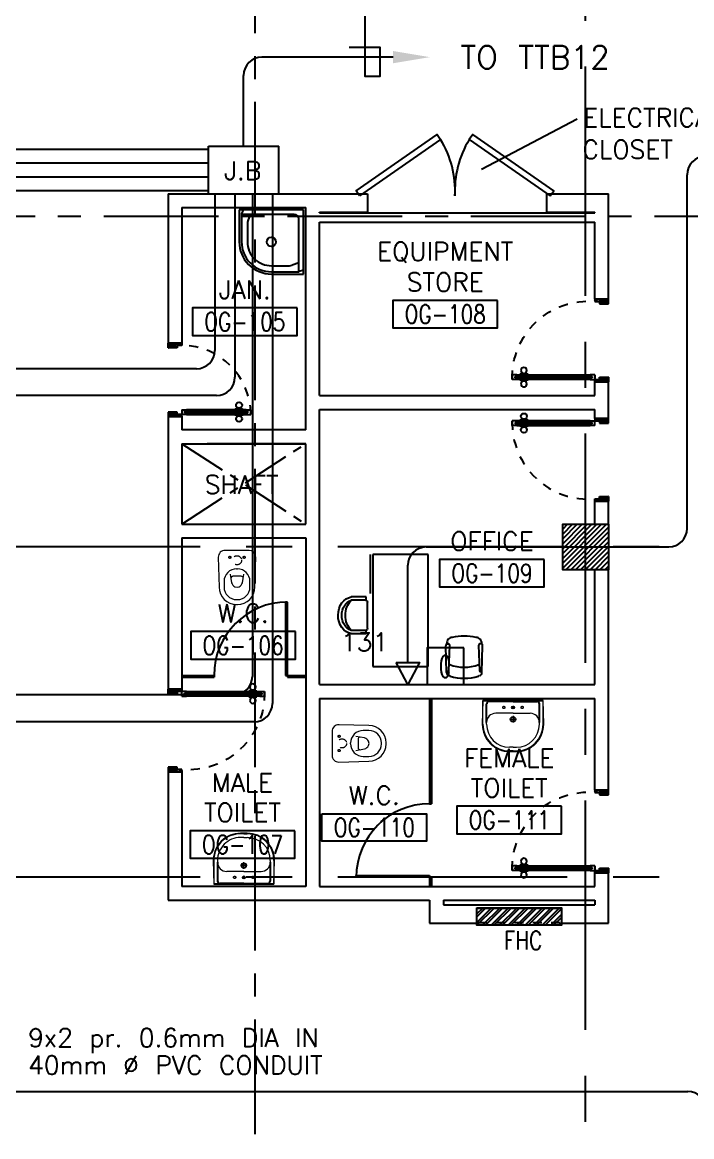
# Model space of a CAD drawing. Extents: x -0.3 to 92.6, y -1.1 to 78.4.
# Drawn here: x 57.98 to 65.28, y 13.72 to 25.87 of the extents above; entities that cross this region are included whole.
import ezdxf
from ezdxf.enums import TextEntityAlignment as Align

# ---------------------------------------------------------------- set-up
doc = ezdxf.new("R2010")
doc.units = 0
doc.header["$MEASUREMENT"] = 0
for name, pattern in [('CENTER', [2, 1.25, -0.25, 0.25, -0.25]), ('CENTER2', [1.125, 0.75, -0.125, 0.125, -0.125]), ('CENTERX2', [4, 2.5, -0.5, 0.5, -0.5]), ('DASHED', [0.75, 0.5, -0.25]), ('HIDDEN', [0.375, 0.25, -0.125]), ('HIDDEN2', [0.1875, 0.125, -0.0625])]:
    doc.linetypes.add(name, pattern=pattern)
doc.layers.get('0').update_dxf_attribs({"color": 11, "linetype": 'CONTINUOUS'})
for name, color, linetype in [('AXES', 11, 'CENTERX2'), ('AXES1', 11, 'CENTER'), ('COL', 11, 'CONTINUOUS'), ('DOOR', 11, 'CONTINUOUS'), ('E-CO', 6, 'CONTINUOUS'), ('E-TEL', 4, 'CONTINUOUS'), ('E-TEXT', 2, 'CONTINUOUS'), ('E-WIRE', 4, 'CONTINUOUS'), ('FHC', 11, 'CONTINUOUS'), ('FIX', 11, 'CONTINUOUS'), ('FMCHAIR', 11, 'CONTINUOUS'), ('FMDESK', 11, 'CONTINUOUS'), ('HAT', 11, 'CONTINUOUS'), ('NON-MEDICAL', 11, 'CONTINUOUS'), ('PART', 11, 'CONTINUOUS'), ('RM-BOX', 11, 'CONTINUOUS'), ('RM-NAME', 11, 'CONTINUOUS'), ('RM-NO', 11, 'CONTINUOUS'), ('SHAFT', 11, 'CONTINUOUS'), ('WALL', 11, 'CONTINUOUS')]:
    doc.layers.add(name, color=color, linetype=linetype)
doc.styles.add('ROMANS', font='ROMANS.shx', dxfattribs={"width": 0.6})
doc.styles.get("Standard").update_dxf_attribs({"font": 'TXT.shx'})

# ---------------------------------------------------------------- blocks, each defined once
blk = doc.blocks.new('LAV-003')
at = {"layer": 'FIX', "linetype": 'Continuous', "lineweight": 20}
for p, q in [((-328, -285), (-328, -25)), ((327, -285), (327, -25)), ((0, -165), (-188, -165)), ((0, -165), (187, -165)), ((-288, -285), (-288, -265)), ((287, -285), (287, -265)), ((0, -535), (-38, -535)), ((0, -575), (-38, -575)), ((0, -535), (37, -535)), ((0, -575), (37, -575))]:
    blk.add_line(p, q, dxfattribs=at)
at = {"layer": 'FIX', "linetype": 'ByBlock'}
blk.add_line((-328, -25), (327, -25), dxfattribs=at)
at = {"layer": 'FIX', "linetype": 'ByBlock', "ltscale": 0.3}
for p, q in [((-288, -265), (-288, -60)), ((0, -35), (-262, -35)), ((0, -35), (262, -35)), ((287, -265), (287, -60))]:
    blk.add_line(p, q, dxfattribs=at)
at = {"layer": 'FIX', "lineweight": 20}
for p, q in [((-16, -101), (15, -101)), ((0, -85), (0, -116))]:
    blk.add_line(p, q, dxfattribs=at)
at = {"layer": 'FIX', "linetype": 'DASHED', "lineweight": 20, "ltscale": 0.04}
for p, q in [((-36, -230), (37, -230)), ((0, -194), (0, -266))]:
    blk.add_line(p, q, dxfattribs=at)
at = {"layer": 'FIX', "linetype": 'Continuous', "lineweight": 20}
blk.add_lwpolyline([(295, -25), (0, -25), (-328, -25), (-335, -285, 0.414214), (-38, -582), (0, -582), (37, -582, 0.414214), (334, -285), (327, -25), (0, -25)], format="xyb", dxfattribs=at)
at = {"layer": 'FIX', "linetype": 'HIDDEN', "lineweight": 20, "ltscale": 0.05}
for centre in [(-100, -101), (100, -101)]:
    blk.add_circle(centre, 12.4, dxfattribs=at)
at = {"layer": 'FIX', "lineweight": 20}
for centre, radius in [((0, -101), 15.5), ((0, -230), 29.5), ((0, -230), 22.5)]:
    blk.add_circle(centre, radius, dxfattribs=at)
at = {"layer": 'FIX', "linetype": 'ByBlock', "ltscale": 0.3}
for centre, start, end in [((-262, -60), 90, 180), ((262, -60), 0, 90)]:
    blk.add_arc(centre, 25, start, end, dxfattribs=at)
at = {"layer": 'FIX', "linetype": 'Continuous', "lineweight": 20}
for centre, radius, start, end in [((-188, -265), 100, 90, 180), ((187, -265), 100, 0, 90), ((-38, -285), 290, 180, 270), ((-38, -285), 250, 180, 270), ((37, -285), 250, 270, 0), ((37, -285), 290, 270, 0)]:
    blk.add_arc(centre, radius, start, end, dxfattribs=at)
blk = doc.blocks.new('JAN-001')
for p, q in [((730, -30), (30, -30)), ((30, -30), (30, -730)), ((705, -80), (130, -80)), ((610, -80), (635, -152)), ((688, -30), (704, -76)), ((705, -380), (705, -84)), ((730, -380), (730, -30)), ((80, -130), (80, -705)), ((640, -380), (640, -184)), ((30, -688), (76, -704)), ((80, -610), (152, -635)), ((84, -705), (380, -705)), ((184, -640), (380, -640)), ((30, -730), (380, -730))]:
    blk.add_line(p, q)
blk.add_circle((380, -380), 50)
for centre, radius, start, end in [((130, -130), 50, 90, 180), ((680, -84), 25, 0, 19.0039), ((540, -184), 100, 0, 19.0039), ((380, -380), 350, 270, 0), ((380, -380), 325, 270, 0), ((380, -380), 260, 270, 0), ((84, -680), 25, 250.9961, 270), ((184, -540), 100, 250.9961, 270)]:
    blk.add_arc(centre, radius, start, end)
blk = doc.blocks.new('WC1')
at = {"layer": 'FIX', "lineweight": 20}
for p, q in [((-210, 204), (-538, 194)), ((-475, 141), (-538, 141)), ((-137, 0), (-137, 131)), ((-727, 5), (-727, -5)), ((-674, 5), (-674, -5)), ((-534, 24), (-540, 0)), ((-540, 0), (-534, -24)), ((-395, 76), (-490, 60)), ((-339, 5), (-339, -5)), ((-137, -131), (-137, 0)), ((-490, -60), (-395, -76)), ((-538, -141), (-475, -141)), ((-538, -194), (-210, -204)), ((-213, -204), (-210, -204))]:
    blk.add_line(p, q, dxfattribs=at)
at = {"layer": 'FIX', "linetype": 'Continuous', "lineweight": 20}
blk.add_line((-420, -47), (-420, 45), dxfattribs=at)
at = {"layer": 'FIX', "linetype": 'HIDDEN2', "lineweight": 20, "ltscale": 0.3}
blk.add_circle((-245, 0), 49.8, dxfattribs=at)
at = {"layer": 'FIX', "linetype": 'HIDDEN', "lineweight": 20, "ltscale": 0.05}
for centre in [(-213, 78), (-213, -77)]:
    blk.add_circle(centre, 11.6, dxfattribs=at)
at = {"layer": 'FIX', "lineweight": 20}
for centre, radius, start, end in [((-538, 5), 189, 90, 180), ((-538, 5), 136, 90, 180), ((-475, 5), 136, 360, 90), ((-210, 131), 73, 360, 90), ((-473, -7), 68.2, 128.9242, 152.8468), ((-464, -18), 82, 108.496, 128.9242), ((-538, -5), 189, 180, 270), ((-538, -5), 136, 180, 270), ((-473, 7), 68.2, 207.1532, 231.0758), ((-464, 18), 82, 231.0758, 251.504), ((-475, -5), 136, 270, 0), ((-210, -131), 73, 270, 0)]:
    blk.add_arc(centre, radius, start, end, dxfattribs=at)
at = {"layer": 'FIX', "linetype": 'Continuous', "lineweight": 20}
for centre, start, end in [((-443, 46), 357.6662, 91.6121), ((-442, -46), 268.3879, 2.3338)]:
    blk.add_arc(centre, 22.3, start, end, dxfattribs=at)
blk = doc.blocks.new('DOOR90')
at = {"layer": 'DOOR', "linetype": 'ByBlock'}
for p, q in [((0, 0), (-150, 0)), ((-200, -25), (-1000, -25)), ((-200, -42), (-1000, -42)), ((-200, -58), (-1000, -58)), ((-1000, -75), (-200, -75))]:
    blk.add_line(p, q, dxfattribs=at)
at = {"layer": 'DOOR', "color": 0, "linetype": 'ByBlock'}
for p, q in [((-150, 0), (-150, -25)), ((-150, 0), (0, 0)), ((0, -50), (0, 0)), ((-1050, -25), (-1050, -75)), ((-1050, -75), (-1050, -25)), ((-1000, -25), (-1050, -25)), ((-1000, -75), (-1050, -75)), ((-1020, -42), (-1020, -58)), ((-1000, -42), (-1020, -42)), ((-1000, -58), (-1020, -58)), ((-1000, -25), (-1000, -42)), ((-1000, -58), (-1000, -75)), ((-968, -25), (-968, -18)), ((-878, -18), (-968, -18)), ((-968, -75), (-968, -82)), ((-878, -82), (-968, -82)), ((-955, -18), (-955, -9)), ((-955, -9), (-890, -9)), ((-955, -18), (-890, -18)), ((-955, -82), (-955, -91)), ((-955, -82), (-890, -82)), ((-955, -91), (-890, -91)), ((-890, -18), (-890, -9)), ((-890, -82), (-890, -91)), ((-878, -25), (-878, -18)), ((-878, -75), (-878, -82)), ((-200, -42), (-200, -25)), ((-200, -25), (-150, -25)), ((-180, -42), (-200, -42)), ((-200, -75), (-200, -58)), ((-200, -58), (-180, -58)), ((-150, -75), (-200, -75)), ((-180, -58), (-180, -42)), ((-150, -75), (-150, -25)), ((-150, -25), (-100, -25)), ((-100, -25), (-100, -50)), ((-100, -50), (0, -50)), ((-100, -850), (0, -850)), ((-100, -875), (-100, -850)), ((0, -850), (0, -900)), ((-150, -900), (-150, -875)), ((-150, -875), (-100, -875)), ((0, -900), (-150, -900)), ((-150, -900), (0, -900))]:
    blk.add_line(p, q, dxfattribs=at)
at = {"layer": 'DOOR', "color": 9, "linetype": 'ByBlock'}
for p, q in [((0, -50), (-114, 0)), ((0, -50), (-40, 0)), ((0, -50), (-100, -37)), ((0, -850), (-114, -900)), ((0, -850), (-100, -863)), ((0, -850), (-40, -900))]:
    blk.add_line(p, q, dxfattribs=at)
at = {"layer": 'DOOR', "color": 0, "linetype": 'ByBlock'}
for centre in [(-923, 24), (-923, -124)]:
    blk.add_circle(centre, 32.4, dxfattribs=at)
at = {"layer": 'DOOR', "color": 9, "linetype": 'ByBlock'}
for centre, radius, start, end in [((0, -50), 74.4, 137.7764, 180), ((0, -50), 54.4, 113.2074, 180), ((0, -50), 154, 161.1053, 166.2858), ((0, -50), 134, 158.1598, 169.28), ((0, -50), 114, 154.0838, 167.3774), ((0, -50), 94.4, 148.0182, 180), ((0, -50), 34.4, 90, 180), ((0, -50), 14.4, 90, 180), ((0, -850), 94.4, 180, 211.9818), ((0, -850), 74.4, 180, 222.2236), ((0, -850), 54.4, 180, 246.7926), ((0, -850), 34.4, 180, 270), ((0, -850), 14.4, 180, 270), ((0, -850), 154, 193.7142, 198.8947), ((0, -850), 134, 190.72, 201.8402)]:
    blk.add_arc(centre, radius, start, end, dxfattribs=at)
at = {"layer": 'DOOR', "linetype": 'HIDDEN', "ltscale": 0.5}
blk.add_arc((-222, -50), 828, 178.2701, 275.003, dxfattribs=at)
blk = doc.blocks.new('RM1')
at = {"layer": 'RM-BOX'}
blk.add_lwpolyline([(570, -200), (-570, -200), (-570, -500), (570, -500)], close=True, dxfattribs=at)
at = {"layer": 'RM-NAME', "style": 'ROMANS'}
for tag, p in [('ROOMNAME1', (0, 324)), ('ROOMNAME2', (0, 0))]:
    blk.add_attdef(tag, text='', height=200, dxfattribs=at).set_placement(p, align=Align.MIDDLE)
at = {"layer": 'RM-NO', "style": 'ROMANS', "width": 0.8}
blk.add_attdef('ROOMNO', text='', height=200, dxfattribs=at).set_placement((0, -350), align=Align.MIDDLE)
blk = doc.blocks.new('*X86')
at = {"color": 0}
for p, q in [((235129, 132669), (235610, 133150)), ((235129, 132722), (235556, 133150)), ((235129, 132775), (235503, 133150)), ((235129, 132828), (235450, 133150)), ((235129, 132881), (235397, 133150)), ((235129, 132934), (235344, 133150)), ((235129, 132987), (235291, 133150)), ((235129, 133040), (235238, 133150)), ((235129, 133093), (235185, 133150)), ((235163, 132650), (235629, 133116)), ((235216, 132650), (235629, 133063)), ((235269, 132650), (235629, 133010)), ((235322, 132650), (235629, 132957)), ((235375, 132650), (235629, 132904)), ((235428, 132650), (235629, 132851)), ((235481, 132650), (235629, 132798)), ((235534, 132650), (235629, 132745)), ((235587, 132650), (235629, 132691))]:
    blk.add_line(p, q, dxfattribs=at)
blk = doc.blocks.new('COL50')
at = {"layer": 'COL'}
blk.add_lwpolyline([(-250, 250), (-250, -250), (250, -250), (250, 250)], close=True, dxfattribs=at)
blk = doc.blocks.new('CHR2')
for p, q in [((-0.947, 0.386), (-0.937, 0.42)), ((-0.861, 0.48), (-0.229, 0.5)), ((-0.836, 0.425), (-0.836, 0.475)), ((-0.834, 0.423), (-0.215, 0.396)), ((-0.183, 0.469), (-0.183, 0.436)), ((-0.947, -0.386), (-0.937, -0.42)), ((-0.861, -0.48), (-0.223, -0.499)), ((-0.836, -0.425), (-0.836, -0.481)), ((-0.834, -0.423), (-0.215, -0.396)), ((-0.183, -0.469), (-0.183, -0.436))]:
    blk.add_line(p, q)
for centre, radius, start, end in [((0.442, 0), 1.442, 164.4748, 195.5252), ((-0.857, 0.397), 0.0833, 92.5404, 163.5801), ((-0.834, 0.425), 0.00208, 180, 267.4596), ((0.516, 0), 1.253, 161.5812, 198.4188), ((-0.219, 0.466), 0.0359, 3.8781, 106.7041), ((-0.214, 0.428), 0.0319, 268.1708, 14.5154), ((-0.184, 0.325), 0.154, 359.6456, 90.3755), ((-1.747, 0), 1.747, 349.2995, 10.7005), ((-0.857, -0.397), 0.0833, 196.4199, 267.4596), ((-0.834, -0.425), 0.00208, 92.5404, 180), ((-0.215, -0.468), 0.0316, 255.3205, 359.2331), ((-0.214, -0.428), 0.0319, 345.4846, 91.8292), ((-0.184, -0.325), 0.154, 269.6202, 0.3544)]:
    blk.add_arc(centre, radius, start, end)
blk = doc.blocks.new('DOOR80')
at = {"layer": 'DOOR', "color": 0, "linetype": 'ByBlock'}
for p, q in [((-75, 850), (-75, 900)), ((-75, 900), (-25, 900)), ((-25, 900), (-75, 900)), ((-58, 850), (-58, 870)), ((-42, 870), (-58, 870)), ((-42, 850), (-42, 870)), ((-25, 850), (-25, 900)), ((-91, 805), (-91, 740)), ((-82, 805), (-91, 805)), ((-82, 740), (-91, 740)), ((-82, 728), (-82, 818)), ((-75, 818), (-82, 818)), ((-82, 805), (-82, 740)), ((-58, 850), (-75, 850)), ((-25, 850), (-42, 850)), ((-25, 818), (-18, 818)), ((-18, 728), (-18, 818)), ((-18, 805), (-18, 740)), ((-18, 805), (-9, 805)), ((-18, 740), (-9, 740)), ((-9, 805), (-9, 740)), ((-75, 728), (-82, 728)), ((-25, 728), (-18, 728)), ((-800, 150), (-800, 0)), ((-800, 150), (-775, 150)), ((-800, 0), (-800, 150)), ((-775, 150), (-775, 100)), ((-75, 200), (-58, 200)), ((-75, 150), (-75, 200)), ((-75, 150), (-25, 150)), ((-58, 200), (-58, 180)), ((-58, 180), (-42, 180)), ((-42, 200), (-25, 200)), ((-42, 180), (-42, 200)), ((-25, 200), (-25, 150)), ((0, 150), (-25, 150)), ((-25, 150), (-25, 100)), ((0, 0), (0, 150)), ((0, 150), (0, 0)), ((-750, 0), (-800, 0)), ((-775, 100), (-750, 100)), ((-750, 100), (-750, 0)), ((-50, 100), (-50, 0)), ((-25, 100), (-50, 100)), ((-50, 0), (0, 0))]:
    blk.add_line(p, q, dxfattribs=at)
at = {"layer": 'DOOR', "linetype": 'ByBlock'}
for p, q in [((-75, 850), (-75, 200)), ((-58, 200), (-58, 850)), ((-42, 200), (-42, 850)), ((-25, 200), (-25, 850))]:
    blk.add_line(p, q, dxfattribs=at)
at = {"layer": 'DOOR', "color": 9, "linetype": 'ByBlock'}
for p, q in [((-750, 0), (-800, 114)), ((-750, 0), (-800, 40)), ((-750, 0), (-763, 100)), ((-50, 0), (0, 114)), ((-50, 0), (-37, 100)), ((-50, 0), (0, 40))]:
    blk.add_line(p, q, dxfattribs=at)
at = {"layer": 'DOOR', "color": 0, "linetype": 'ByBlock'}
for centre in [(-124, 773), (24, 773)]:
    blk.add_circle(centre, 32.4, dxfattribs=at)
at = {"layer": 'DOOR', "linetype": 'HIDDEN', "ltscale": 0.5}
blk.add_arc((-25, 150), 750, 90, 180, dxfattribs=at)
at = {"layer": 'DOOR', "color": 9, "linetype": 'ByBlock'}
for centre, radius, start, end in [((-750, 0), 154, 103.7142, 108.8947), ((-750, 0), 134, 100.72, 111.8402), ((-50, 0), 134, 68.1598, 79.28), ((-50, 0), 154, 71.1053, 76.2858), ((-750, 0), 94.4, 90, 121.9818), ((-750, 0), 74.4, 90, 132.2236), ((-750, 0), 54.4, 90, 156.7926), ((-750, 0), 34.4, 90, 180), ((-750, 0), 14.4, 90, 180), ((-50, 0), 94.4, 58.0182, 90), ((-50, 0), 74.4, 47.7764, 90), ((-50, 0), 54.4, 23.2074, 90), ((-50, 0), 34.4, 0, 90), ((-50, 0), 14.4, 0, 90), ((-50, 0), 114, 64.0838, 77.3774)]:
    blk.add_arc(centre, radius, start, end, dxfattribs=at)
blk = doc.blocks.new('CHR3')
for p, q in [((-0.039, 0.5), (-0.558, 0.5)), ((-0.05, 0.412), (-0.558, 0.412)), ((-0.039, 0.5), (-0.039, 0.412)), ((0, 0.362), (0, -0.362)), ((-0.05, -0.412), (-0.558, -0.412)), ((-0.039, -0.5), (-0.553, -0.5)), ((-0.039, -0.411), (-0.039, -0.5))]:
    blk.add_line(p, q)
for centre, radius, start, end in [((-0.497, 0), 0.503, 97.0495, 263.5769), ((-0.446, 0), 0.427, 105.249, 254.751), ((-0.212, 0), 0.538, 130.0756, 229.9244), ((-0.05, 0.362), 0.05, 0, 90), ((-0.05, -0.362), 0.05, 270, 0)]:
    blk.add_arc(centre, radius, start, end)
blk = doc.blocks.new('DESK-O')
for p, q in [((0, 0), (1, 0)), ((0, -1), (0, 0)), ((1, 0), (1, -1)), ((1, -1), (0, -1)), ((1, -1.05), (0.65, -1.05))]:
    blk.add_line(p, q)

msp = doc.modelspace()

# ---------------------------------------------------------------- hatches: boundary and pattern name
at = {"layer": 'FHC', "linetype": 'ByBlock', "ltscale": 0.3}
h = msp.add_hatch(dxfattribs=at)
h.set_pattern_fill('ANSI32', color=11, scale=0.175, style=0)
h.set_pattern_definition([(45, (-169.25953, -15.02368), (-0.046403883, 0.046403883), []), (45, (-169.228594, -15.02368), (-0.046403883, 0.046403883), [])])
h.paths.add_polyline_path([(63.8567, 16.0273), (63.8567, 16.2173), (62.9367, 16.2173), (62.9367, 16.0273)])
h.paths.add_polyline_path([(62.724, 15.6062), (62.724, 16.027), (62.9865, 16.027), (62.9865, 15.6062)], flags=9)

# ---------------------------------------------------------------- linework, layer by layer
at = {"layer": 'AXES'}
for p, q in [((64.1217, -1.1143), (64.1217, 77.6984)), ((91.9217, 20.15), (23.8817, 20.15)), ((91.9217, 16.55), (23.8817, 16.55))]:
    msp.add_line(p, q, dxfattribs=at)
at = {"layer": 'AXES1'}
for p, q in [((60.5217, 5.75), (60.5217, 64.57)), ((82.1217, 23.75), (23.8817, 23.75))]:
    msp.add_line(p, q, dxfattribs=at)
at = {"layer": 'E-CO', "color": 4}
msp.add_lwpolyline([(62.7949, 19.05), (62.3949, 19.05), (62.3949, 18.65), (62.7949, 18.65)], close=True, dxfattribs=at)
at = {"layer": 'E-TEL', "color": 4}
for p, q in [((60.0113, 24.5179), (60.7774, 24.5179)), ((60.0113, 24), (60.0113, 24.5179)), ((60.7774, 24), (60.7774, 24.5179)), ((60.0113, 24), (60.7774, 24))]:
    msp.add_line(p, q, dxfattribs=at)
msp.add_lwpolyline([(62.0575, 18.8922), (62.3101, 18.8922), (62.1838, 18.65), (62.1838, 18.65)], close=True, dxfattribs=at)
at = {"layer": 'E-TEXT', "color": 11}
msp.add_lwpolyline([(61.7165, 26.431), (61.7165, 25.2799), (61.8806, 25.2799), (61.8806, 25.5929), (61.5451, 25.5929)], dxfattribs=at)
at = {"layer": 'E-WIRE', "color": 4}
for p, q in [((62.024, 25.4888), (60.5944, 25.4888)), ((60.3944, 24.5179), (60.3944, 25.2888)), ((60.0113, 24.482), (54.3022, 24.482)), ((60.0113, 24.332), (51.8748, 24.332)), ((60.0113, 24.182), (51.2205, 24.182)), ((65.2267, 20.35), (65.2267, 24.2062)), ((60.0113, 24.032), (53.6205, 24.032)), ((59.8806, 22.0923), (51.2205, 22.0923)), ((60.0991, 21.7993), (53.6205, 21.7993)), ((62.3838, 20.15), (65.0267, 20.15)), ((60.2896, 18.5373), (51.2205, 18.5373)), ((60.5081, 18.2443), (53.6205, 18.2443)), ((57.2972, 14.2157), (65.2339, 14.2157))]:
    msp.add_line(p, q, dxfattribs=at)
at = {"layer": 'E-WIRE', "color": 4, "linetype": 'ByBlock'}
for p, q in [((60.0806, 24), (60.0806, 22.2923)), ((60.2991, 24), (60.2991, 21.9993)), ((60.4896, 24), (60.4896, 18.7373)), ((60.7081, 24), (60.7081, 18.4443))]:
    msp.add_line(p, q, dxfattribs=at)
at = {"layer": 'E-WIRE', "linetype": 'Continuous'}
msp.add_line((62.1838, 18.8922), (62.1838, 19.95), dxfattribs=at)
at = {"layer": 'E-WIRE', "color": 4}
for centre, start, end in [((60.5944, 25.2888), 90, 180), ((65.4267, 24.2062), 90, 180), ((59.8806, 22.2923), 270, 0), ((60.0991, 21.9993), 270, 0), ((65.0267, 20.35), 270, 0), ((60.2896, 18.7373), 270, 0), ((60.5081, 18.4443), 270, 0), ((65.2339, 14.0157), 0, 90)]:
    msp.add_arc(centre, 0.2, start, end, dxfattribs=at)
at = {"layer": 'E-WIRE', "linetype": 'Continuous'}
msp.add_arc((62.3838, 19.95), 0.2, 90, 180, dxfattribs=at)
at = {"layer": 'E-WIRE', "color": 4}
msp.add_solid([(62.024, 25.5554), (62.024, 25.4221), (62.424, 25.4888)], dxfattribs=at)
at = {"layer": 'FHC', "linetype": 'ByBlock', "ltscale": 0.3}
msp.add_lwpolyline([(62.9367, 16.2173), (63.8567, 16.2173), (63.8567, 16.0273), (62.9367, 16.0273)], close=True, dxfattribs=at)
at = {"layer": 'PART', "linetype": 'ByBlock'}
for p, q in [((60.8717, 19.55), (60.8517, 19.55)), ((60.8517, 19.55), (60.8517, 18.75)), ((60.8717, 18.75), (60.8717, 19.55)), ((59.7217, 18.75), (60.0717, 18.75)), ((59.7217, 18.73), (60.0717, 18.73)), ((60.0717, 18.75), (60.0717, 18.73)), ((60.8517, 18.75), (60.8717, 18.75)), ((60.8717, 18.75), (60.8717, 18.73)), ((60.8717, 18.75), (61.0717, 18.75)), ((60.8717, 18.73), (61.0717, 18.73)), ((62.4217, 18.5), (62.4217, 17.3508)), ((62.4417, 18.5), (62.4417, 17.3508)), ((62.4217, 17.3508), (62.4417, 17.3508)), ((61.6217, 16.5508), (61.6217, 16.5708)), ((61.6217, 16.5708), (62.4217, 16.5708)), ((62.4217, 16.5508), (61.6217, 16.5508)), ((62.4217, 16.5708), (62.4217, 16.5508)), ((62.4217, 16.5508), (62.4417, 16.5508)), ((62.4217, 16.5508), (62.4217, 16.45)), ((62.4417, 16.5508), (62.4417, 16.45))]:
    msp.add_line(p, q, dxfattribs=at)
for centre in [(60.8717, 18.75), (62.4217, 16.5508)]:
    msp.add_arc(centre, 0.8, 90, 180, dxfattribs=at)
at = {"layer": 'WALL'}
for p, q in [((64.0288, 24.8137), (62.988, 24.263)), ((59.5717, 24), (61.7452, 24)), ((59.5717, 24), (59.5717, 22.375)), ((61.7452, 24), (61.7452, 23.8)), ((63.6952, 24), (63.6952, 23.8)), ((63.6952, 24), (64.3717, 24)), ((64.3717, 22.85), (64.3717, 24)), ((59.7217, 23.85), (61.0717, 23.85)), ((59.7217, 23.85), (59.7217, 22.375)), ((61.0717, 21.425), (61.0717, 23.85)), ((61.2217, 23.8), (61.7452, 23.8)), ((61.2217, 23.79), (61.2217, 23.8)), ((61.2217, 23.79), (64.2217, 23.79)), ((61.2217, 21.8), (61.2217, 23.69)), ((61.2217, 23.69), (64.2217, 23.69)), ((63.6952, 23.8), (64.2217, 23.8)), ((64.2217, 23.79), (64.2217, 23.8)), ((64.2217, 22.85), (64.2217, 23.69)), ((64.2217, 22.85), (64.3717, 22.85)), ((59.5717, 22.375), (59.7217, 22.375)), ((64.2217, 21.8), (64.2217, 21.95)), ((64.2217, 21.95), (64.3717, 21.95)), ((64.3717, 21.55), (64.3717, 21.95)), ((61.2217, 21.8), (64.2217, 21.8)), ((61.2217, 18.65), (61.2217, 21.65)), ((61.2217, 21.65), (64.2217, 21.65)), ((64.2217, 21.55), (64.2217, 21.65)), ((59.5717, 21.575), (59.7217, 21.575)), ((59.5717, 21.575), (59.5717, 18.6)), ((59.7217, 21.575), (59.7217, 21.425)), ((64.2217, 21.55), (64.3717, 21.55)), ((61.0717, 21.425), (59.7217, 21.425)), ((59.7217, 21.275), (61.0717, 21.275)), ((59.7217, 21.275), (59.7217, 20.4)), ((61.0717, 21.275), (59.9967, 21.275)), ((61.0717, 20.4), (61.0717, 21.275)), ((64.2217, 20.4), (64.2217, 20.65)), ((64.2217, 20.65), (64.3717, 20.65)), ((64.3717, 20.4), (64.3717, 20.65)), ((59.7217, 20.4), (61.0717, 20.4)), ((59.7217, 20.25), (61.0717, 20.25)), ((59.7217, 20.25), (59.7217, 18.6)), ((61.0717, 20.25), (61.0717, 16.45)), ((64.2217, 18.65), (64.2217, 19.9)), ((64.3717, 17.5), (64.3717, 19.9)), ((59.7217, 18.6), (59.5717, 18.6)), ((61.2217, 18.65), (64.2217, 18.65)), ((61.2217, 18.5), (61.2217, 16.45)), ((61.2217, 18.5), (64.2217, 18.5)), ((64.2217, 17.5), (64.2217, 18.5)), ((59.7217, 17.7), (59.5717, 17.7)), ((59.5717, 17.7), (59.5717, 16.3)), ((59.7217, 17.7), (59.7217, 16.45)), ((64.2217, 17.5), (64.3717, 17.5)), ((64.2217, 16.45), (64.2217, 16.6)), ((64.2217, 16.6), (64.3717, 16.6)), ((64.3717, 16.05), (64.3717, 16.6)), ((61.0717, 16.45), (59.7217, 16.45)), ((61.2217, 16.45), (64.2217, 16.45)), ((59.5717, 16.3), (62.4217, 16.3)), ((62.4217, 16.3), (62.4217, 16.05)), ((62.5717, 16.3), (62.5717, 16.25)), ((62.5717, 16.3), (64.2217, 16.3)), ((64.2217, 16.3), (64.2217, 16.25)), ((62.5717, 16.25), (64.2217, 16.25)), ((62.9368, 16.05), (62.9367, 16.215)), ((62.9367, 16.215), (63.8567, 16.215)), ((63.8567, 16.215), (63.8567, 16.05)), ((62.4217, 16.05), (62.9368, 16.05)), ((63.8567, 16.05), (64.3717, 16.05))]:
    msp.add_line(p, q, dxfattribs=at)
at = {"layer": 'WALL', "color": 97, "linetype": 'CENTER2', "ltscale": 0.7}
for p, q in [((59.7217, 20.4), (61.0717, 21.275)), ((59.7217, 21.275), (61.0717, 20.4))]:
    msp.add_line(p, q, dxfattribs=at)
at = {"layer": 'WALL', "color": 250, "linetype": 'HIDDEN', "ltscale": 0.25}
msp.add_line((62.9445, 16.0567), (63.8509, 16.0567), dxfattribs=at)
at = {"layer": 'WALL'}
for points in [[(61.6587, 23.976), (61.6211, 24.0299), (62.5035, 24.6447), (62.5411, 24.5908)], [(63.7358, 23.976), (63.7734, 24.0299), (62.891, 24.6447), (62.8535, 24.5908)]]:
    msp.add_lwpolyline(points, close=True, dxfattribs=at)
at = {"layer": 'WALL', "linetype": 'ByBlock', "ltscale": 0.3}
msp.add_lwpolyline([(63.8717, 20.4), (64.3717, 20.4), (64.3717, 19.9), (63.8717, 19.9)], close=True, dxfattribs=at)
at = {"layer": 'WALL'}
for centre, start, end in [((61.6211, 24.0299), 357.13243, 31.37409), ((63.7734, 24.0299), 148.62591, 182.86757)]:
    msp.add_arc(centre, 1.0775, start, end, dxfattribs=at)

# ---------------------------------------------------------------- block references
at = {"layer": 'COL', "xscale": -0.001, "yscale": 0.001, "zscale": 0.001}
msp.add_blockref('COL50', (64.1217, 20.15), dxfattribs=at)
at = {"layer": 'DOOR', "color": 0, "linetype": 'ByBlock', "yscale": 0.001, "zscale": 0.001}
for name, p, xscale, rotation in [('DOOR90', (64.3717, 21.95), -0.001, 180), ('DOOR80', (59.5717, 21.5704), 0.001, 270), ('DOOR90', (64.3717, 16.6), -0.001, 180)]:
    msp.add_blockref(name, p, dxfattribs=dict(at, xscale=xscale, rotation=rotation))
for p, xscale in [((64.3717, 21.55), 0.001), ((59.5717, 18.6), -0.001)]:
    msp.add_blockref('DOOR90', p, dxfattribs=dict(at, xscale=xscale))
at = {"layer": 'FIX', "xscale": 0.001, "yscale": 0.001, "zscale": 0.001}
for name, p, rotation in [('JAN-001', (61.0767, 23.855), 270), ('WC1', (60.3225, 20.25), 90), ('WC1', (61.2217, 18.0089), 180)]:
    msp.add_blockref(name, p, dxfattribs=dict(at, rotation=rotation))
at = {"layer": 'FIX', "color": 6, "linetype": 'ByBlock', "ltscale": 0.3, "xscale": 0.001, "yscale": 0.001, "zscale": 0.001, "rotation": 180}
msp.add_blockref('LAV-003', (60.3967, 16.448), dxfattribs=at)
at = {"layer": 'FMCHAIR', "yscale": 0.4}
for name, p, xscale, zscale, rotation in [('CHR3', (61.7439, 19.4048), -0.32, 0.36, 180), ('CHR2', (62.7985, 19.1785), 0.46, 0.34, 90)]:
    msp.add_blockref(name, p, dxfattribs=dict(at, xscale=xscale, zscale=zscale, rotation=rotation))
at = {"layer": 'FMDESK', "xscale": -1.22, "yscale": 0.6, "zscale": 0.58, "rotation": 270}
msp.add_blockref('DESK-O', (62.4039, 18.8485), dxfattribs=at)
at = {"layer": 'HAT', "xscale": 0.001, "yscale": 0.001, "zscale": 0.001}
msp.add_blockref('*X86', (-171.2569, -112.7497), dxfattribs=at)
at = {"layer": 'NON-MEDICAL', "color": 6, "linetype": 'ByBlock', "ltscale": 0.3, "xscale": 0.001, "yscale": 0.001, "zscale": 0.001}
msp.add_blockref('LAV-003', (63.3301, 18.502), dxfattribs=at)
at = {"layer": 'NON-MEDICAL', "color": 6, "linetype": 'ByBlock', "ltscale": 0.3, "xscale": 0.001, "yscale": 0.001, "zscale": 0.001, "rotation": 180}
msp.add_blockref('LAV-003', (60.3967, 16.448), dxfattribs=at)
at = {"layer": 'RM-NAME', "xscale": 0.001, "yscale": 0.001, "zscale": 0.001}
for p, values in [((62.5911, 23.0374), {'ROOMNO': 'OG-108', 'ROOMNAME2': 'STORE', 'ROOMNAME1': 'EQUIPMENT'}), ((60.407, 22.9548), {'ROOMNO': 'OG-105', 'ROOMNAME2': 'JAN.'}), ((63.1, 20.2138), {'ROOMNO': 'OG-109', 'ROOMNAME2': 'OFFICE'}), ((60.3881, 19.4272), {'ROOMNO': 'OG-106', 'ROOMNAME2': 'W.C.'}), ((63.2887, 17.5244), {'ROOMNO': 'OG-111', 'ROOMNAME2': 'TOILET', 'ROOMNAME1': 'FEMALE'}), ((60.3815, 17.2564), {'ROOMNO': 'OG-107', 'ROOMNAME2': 'TOILET', 'ROOMNAME1': 'MALE'})]:
    msp.add_blockref('RM1', p, dxfattribs=at).add_auto_attribs(values)
at = {"layer": 'RM-NAME'}
ref = msp.add_blockref('RM1', (61.8181, 17.443), dxfattribs=dict(at, xscale=-0.001, yscale=0.001, zscale=0.001))
ref.add_attrib('ROOMNO', 'OG-110', dxfattribs={"layer": 'RM-NO', "height": 0.2, "style": 'ROMANS', "width": 0.8}).set_placement((61.8181, 17.093), align=Align.MIDDLE)
ref.add_attrib('ROOMNAME2', 'W.C.', dxfattribs={"height": 0.2, "style": 'ROMANS'}).set_placement((61.8181, 17.443), align=Align.MIDDLE)

# ---------------------------------------------------------------- texts
at = {"layer": 'E-CO', "color": 2, "style": 'ROMANS', "width": 0.6}
msp.add_text('C', height=0.24, dxfattribs=at).set_placement((62.5233, 18.7273))
at = {"layer": 'E-TEXT', "color": 4}
for s, height, p in [('TO TTB12', 0.25, (62.7576, 25.3621, -2.4)), ('9x2 pr. 0.6mm DIA IN', 0.2, (58.047, 14.7008, -2.4)), ('40mm %%C PVC CONDUIT', 0.2, (58.047, 14.4027, -2.4))]:
    msp.add_text(s, height=height, dxfattribs=at).set_placement(p)
at = {"layer": 'E-TEXT', "color": 4, "style": 'ROMANS'}
for s, p in [('ELECTRICAL', (64.0957, 24.7293)), ('CLOSET', (64.0864, 24.3822))]:
    msp.add_text(s, height=0.2, dxfattribs=at).set_placement(p)
at = {"layer": 'E-TEXT', "color": 4}
for s, p in [('J.B', (60.3852, 24.2519)), ('131', (61.7119, 19.115))]:
    msp.add_text(s, height=0.2, dxfattribs=at).set_placement(p, align=Align.MIDDLE)
at = {"layer": 'RM-NAME', "style": 'ROMANS'}
msp.add_text('SHAFT', height=0.2, dxfattribs=at).set_placement((60.3728, 20.8293), align=Align.MIDDLE)
at = {"layer": 'SHAFT', "style": 'ROMANS', "width": 0.8}
msp.add_text('FHC', height=0.2, dxfattribs=at).set_placement((63.231, 15.7619))

doc.saveas('drawing.dxf')
